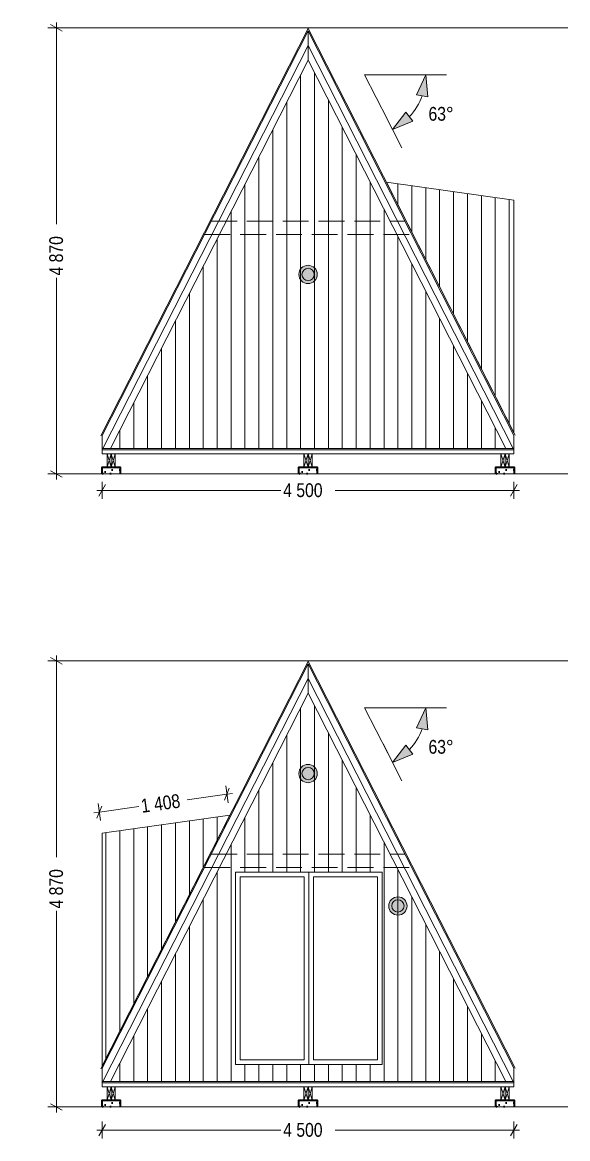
# Model space of a CAD drawing. Header units: millimetres. Extents: x -435615 to -398389, y 64121 to 101077.
# Drawn here: x -412074 to -406112, y 84222 to 96410 of the extents above; entities that cross this region are included whole.
import ezdxf

# ---------------------------------------------------------------- set-up
doc = ezdxf.new("R2010")
doc.units = ezdxf.units.MM
doc.header["$MEASUREMENT"] = 0
doc.linetypes.add('Hidden Line', pattern=[391.222223, 282.222223, -109])
for name, color, linetype, lineweight in [('2D Drafting - General_Pen_No__1', 7, 'Continuous', 13), ('2D Drafting - General_Pen_No__6', 5, 'Continuous', 35), ('A-raam_Pen_No__1', 7, 'Continuous', 13), ('Dimensioning - General_Pen_No__1', 7, 'Continuous', 13), ('vundament_Pen_No__1', 7, 'Continuous', 13), ('vundament_Pen_No__7', 7, 'Continuous', 35)]:
    doc.layers.add(name, color=color, linetype=linetype, lineweight=lineweight)
doc.layers.add('Dimensioning - General', color=7, linetype='Continuous')
doc.layers.add('Interior - Furniture', color=7, linetype='Continuous')
doc.layers.add('Interior - Furniture _Pen_No__4', color=7, linetype='Continuous', lineweight=20, true_color=0x029e21)
doc.layers.add('Interior - Furniture _Pen_No__66', color=7, linetype='Continuous', lineweight=20, true_color=0x5555ff)
doc.styles.add('GENERATED_STYLE_1', font='techl___.ttf')
doc.dimstyles.new('GENERATED_STYLE__1', dxfattribs={"dimtxt": 150, "dimasz": 95, "dimexe": 0.18, "dimexo": 0.0625, "dimgap": 0.09, "dimtad": 0, "dimtih": 1, "dimtoh": 1, "dimdec": 0, "dimzin": 0, "dimdsep": 46, "dimtxsty": 'GENERATED_STYLE_1', "dimblk": 'ARROWHEAD_2', "dimblk1": 'ARROWHEAD_2', "dimblk2": 'ARROWHEAD_2', "dimcen": 0.09, "dimse1": 1, "dimse2": 1, "dimclrd": 7, "dimclre": 7, "dimclrt": 7, "dimadec": 0, "dimazin": 0, "dimtfac": 1, "dimtdec": 4, "dimtmove": 0, "dimatfit": 3, "dimfxl": 1, "dimtolj": 1, "dimtzin": 0, "dimarcsym": 0})
doc.dimstyles.new('GENERATED_STYLE__2', dxfattribs={"dimtxt": 150, "dimasz": 95, "dimexe": 0.18, "dimexo": 0.0625, "dimgap": 0.09, "dimtad": 0, "dimdec": 0, "dimzin": 0, "dimdsep": 46, "dimtxsty": 'GENERATED_STYLE_1', "dimblk": 'ARROWHEAD_2', "dimblk1": 'ARROWHEAD_2', "dimblk2": 'ARROWHEAD_2', "dimcen": 0.09, "dimse1": 1, "dimse2": 1, "dimclrd": 7, "dimclre": 7, "dimclrt": 7, "dimadec": 0, "dimazin": 0, "dimtfac": 1, "dimtdec": 4, "dimtmove": 0, "dimatfit": 3, "dimfxl": 1, "dimtolj": 1, "dimtzin": 0, "dimarcsym": 0})
doc.dimstyles.new('GENERATED_STYLE__5', dxfattribs={"dimtxt": 150, "dimasz": 228, "dimexe": 0.18, "dimexo": 40, "dimgap": 0.09, "dimtad": 1, "dimtih": 1, "dimtoh": 1, "dimdec": 0, "dimzin": 0, "dimdsep": 46, "dimtxsty": 'GENERATED_STYLE_1', "dimblk": 'ARROWHEAD_5', "dimblk1": 'ARROWHEAD_5', "dimblk2": 'ARROWHEAD_5', "dimcen": 0.09, "dimclrd": 7, "dimclre": 7, "dimclrt": 7, "dimadec": 0, "dimazin": 0, "dimtfac": 1, "dimtdec": 4, "dimtmove": 0, "dimatfit": 3, "dimfxl": 1, "dimtolj": 1, "dimtzin": 0, "dimarcsym": 0})
pattern_1 = [(90, (0, 0), (-152, 0), [])]

# ---------------------------------------------------------------- blocks, each defined once
blk = doc.blocks.new('Push Button 21')
at = {"layer": 'Interior - Furniture _Pen_No__66', "linetype": 'Continuous', "lineweight": 0, "true_color": 0x15153f}
blk.add_hatch(color=168, dxfattribs=at).paths.add_polyline_path([(100, 0, 1), (-100, 0, 1)])
at = {"layer": 'Interior - Furniture _Pen_No__66', "color": 173, "linetype": 'Continuous', "lineweight": 20, "true_color": 0x5555ff}
for radius in [100, 67]:
    blk.add_circle((0, 0), radius, dxfattribs=at)
blk = doc.blocks.new('Push Button 21_2')
at = {"layer": 'Interior - Furniture _Pen_No__4', "linetype": 'Continuous', "lineweight": 0, "true_color": 0x002708}
blk.add_hatch(color=98, dxfattribs=at).paths.add_polyline_path([(100, 0, 1), (-100, 0, 1)])
at = {"layer": 'Interior - Furniture _Pen_No__4', "color": 104, "linetype": 'Continuous', "lineweight": 20, "true_color": 0x029e21}
for radius in [100, 67]:
    blk.add_circle((0, 0), radius, dxfattribs=at)
blk = doc.blocks.new('*D176')
at = {"layer": 'Dimensioning - General_Pen_No__1', "color": 7, "linetype": 'Continuous', "lineweight": 13, "transparency": 16777216}
for p, q in [((-411702, 96349), (-411702, 96410)), ((-411608, 96349), (-411795, 96349)), ((-411639, 96313), (-411764, 96385)), ((-411702, 94207), (-411702, 96349)), ((-411702, 91479), (-411702, 93621)), ((-411608, 91479), (-411795, 91479)), ((-411764, 91515), (-411639, 91443)), ((-411702, 91418), (-411702, 91479))]:
    blk.add_line(p, q, dxfattribs=at)
at = {"layer": 'Dimensioning - General_Pen_No__1', "color": 7, "lineweight": 13, "transparency": 16777216, "insert": (-411627, 93646), "char_height": 150, "attachment_point": 7, "rotation": 90, "style": 'GENERATED_STYLE_1'}
blk.add_mtext('\\A1;{\\pql;\\fTechnicLite|b0|i0|c2|p2;4\xa0870}', dxfattribs=at)
blk = doc.blocks.new('ARROWHEAD_2')
at = {"color": 0, "linetype": 'Continuous', "lineweight": 0}
for p, q in [((0, 0), (-1, 0)), ((-0.38, -0.66), (0.38, 0.66))]:
    blk.add_line(p, q, dxfattribs=at)
blk = doc.blocks.new('*D306')
at = {"layer": 'Dimensioning - General_Pen_No__1', "color": 7, "linetype": 'Continuous', "lineweight": 13, "transparency": 16777216}
for p, q in [((-411261, 91300), (-411200, 91300)), ((-411164, 91363), (-411236, 91238)), ((-411200, 91206), (-411200, 91394)), ((-411200, 91300), (-409247, 91300)), ((-408653, 91300), (-406700, 91300)), ((-406736, 91238), (-406664, 91363)), ((-406700, 91206), (-406700, 91394)), ((-406700, 91300), (-406639, 91300))]:
    blk.add_line(p, q, dxfattribs=at)
at = {"layer": 'Dimensioning - General_Pen_No__1', "color": 7, "lineweight": 13, "transparency": 16777216, "insert": (-409222, 91225), "char_height": 150, "attachment_point": 7, "style": 'GENERATED_STYLE_1'}
blk.add_mtext('\\A1;{\\pql;\\fTechnicLite|b0|i0|c2|p2;4\xa0500}', dxfattribs=at)
blk = doc.blocks.new('*D307')
at = {"layer": 'Dimensioning - General_Pen_No__1', "color": 7, "linetype": 'Continuous', "lineweight": 13, "transparency": 16777216}
for p, q in [((-411164, 84378), (-411236, 84253)), ((-411200, 84222), (-411200, 84409)), ((-406736, 84253), (-406664, 84378)), ((-406700, 84222), (-406700, 84409)), ((-411261, 84316), (-411200, 84316)), ((-411200, 84316), (-409247, 84316)), ((-408653, 84316), (-406700, 84316)), ((-406700, 84316), (-406639, 84316))]:
    blk.add_line(p, q, dxfattribs=at)
at = {"layer": 'Dimensioning - General_Pen_No__1', "color": 7, "lineweight": 13, "transparency": 16777216, "insert": (-409222, 84241), "char_height": 150, "attachment_point": 7, "style": 'GENERATED_STYLE_1'}
blk.add_mtext('\\A1;{\\pql;\\fTechnicLite|b0|i0|c2|p2;4\xa0500}', dxfattribs=at)
blk = doc.blocks.new('*D310')
at = {"layer": 'Dimensioning - General_Pen_No__1', "color": 7, "linetype": 'Continuous', "lineweight": 13, "transparency": 16777216}
for p, q in [((-409865, 87916), (-409811, 88050)), ((-409825, 87890), (-409851, 88075)), ((-411219, 87694), (-411245, 87880)), ((-410271, 87922), (-409838, 87983)), ((-409838, 87983), (-409777, 87991)), ((-411293, 87778), (-411232, 87787)), ((-411205, 87854), (-411259, 87720)), ((-411232, 87787), (-410800, 87847))]:
    blk.add_line(p, q, dxfattribs=at)
at = {"layer": 'Dimensioning - General_Pen_No__1', "color": 7, "lineweight": 13, "transparency": 16777216, "insert": (-410765, 87777), "char_height": 150, "attachment_point": 7, "rotation": 8, "style": 'GENERATED_STYLE_1'}
blk.add_mtext('\\A1;{\\pql;\\fTechnicLite|b0|i0|c2|p2;1\xa0408}', dxfattribs=at)
blk = doc.blocks.new('*D330')
at = {"layer": 'Dimensioning - General_Pen_No__1', "color": 7, "linetype": 'Continuous', "lineweight": 13, "transparency": 16777216}
for p, q in [((-411639, 89402), (-411764, 89474)), ((-411702, 89438), (-411702, 89499)), ((-411608, 89438), (-411795, 89438)), ((-411702, 87296), (-411702, 89438)), ((-411702, 84568), (-411702, 86710)), ((-411764, 84604), (-411639, 84532)), ((-411608, 84568), (-411795, 84568)), ((-411702, 84507), (-411702, 84568))]:
    blk.add_line(p, q, dxfattribs=at)
at = {"layer": 'Dimensioning - General_Pen_No__1', "color": 7, "lineweight": 13, "transparency": 16777216, "insert": (-411627, 86735), "char_height": 150, "attachment_point": 7, "rotation": 90, "style": 'GENERATED_STYLE_1'}
blk.add_mtext('\\A1;{\\pql;\\fTechnicLite|b0|i0|c2|p2;4\xa0870}', dxfattribs=at)
blk = doc.blocks.new('*D331')
at = {"layer": 'Dimensioning - General_Pen_No__1', "linetype": 'Continuous', "lineweight": 13, "transparency": 16777216}
for points in [[(-407663, 88926), (-407764, 88709), (-407642, 88687)], [(-408028, 88330), (-407806, 88420), (-407880, 88519)]]:
    blk.add_hatch(color=7, dxfattribs=at).paths.add_polyline_path(points)
at = {"layer": 'Dimensioning - General_Pen_No__1', "color": 7, "linetype": 'Continuous', "lineweight": 13, "transparency": 16777216}
for p, q in [((-407438, 88926), (-407888, 88926)), ((-407663, 88926), (-407764, 88709)), ((-407663, 88926), (-407642, 88687)), ((-407642, 88687), (-407764, 88709)), ((-407926, 88130), (-408130, 88531)), ((-408028, 88330), (-407880, 88519)), ((-407880, 88519), (-407806, 88420)), ((-408028, 88330), (-407806, 88420))]:
    blk.add_line(p, q, dxfattribs=at)
blk.add_arc((-408332, 88926), 669, 316.9571, 340.0429, dxfattribs=at)
at = {"layer": 'Dimensioning - General_Pen_No__1', "color": 7, "lineweight": 13, "transparency": 16777216, "insert": (-407634, 88423), "char_height": 150, "attachment_point": 7, "style": 'GENERATED_STYLE_1'}
blk.add_mtext('\\A1;{\\pql;\\fTechnicLite|b0|i0|c2|p2;63°}', dxfattribs=at)
blk = doc.blocks.new('ARROWHEAD_5')
at = {"linetype": 'Continuous', "lineweight": 0}
blk.add_hatch(color=0, dxfattribs=at).paths.add_polyline_path([(-1, 0.2679), (0, 0), (-1, -0.2679)])
at = {"color": 0, "linetype": 'Continuous', "lineweight": 0}
blk.add_line((0, 0), (-1, 0), dxfattribs=at)
blk = doc.blocks.new('*D333')
at = {"layer": 'Dimensioning - General_Pen_No__1', "linetype": 'Continuous', "lineweight": 13, "transparency": 16777216}
for points in [[(-407663, 95837), (-407764, 95620), (-407642, 95598)], [(-408028, 95241), (-407806, 95331), (-407880, 95430)]]:
    blk.add_hatch(color=7, dxfattribs=at).paths.add_polyline_path(points)
at = {"layer": 'Dimensioning - General_Pen_No__1', "color": 7, "linetype": 'Continuous', "lineweight": 13, "transparency": 16777216}
for p, q in [((-407438, 95837), (-407888, 95837)), ((-407663, 95837), (-407764, 95620)), ((-407663, 95837), (-407642, 95598)), ((-407642, 95598), (-407764, 95620)), ((-407926, 95041), (-408130, 95442)), ((-408028, 95241), (-407880, 95430)), ((-408028, 95241), (-407806, 95331)), ((-407880, 95430), (-407806, 95331))]:
    blk.add_line(p, q, dxfattribs=at)
blk.add_arc((-408332, 95837), 669, 316.9571, 340.0429, dxfattribs=at)
at = {"layer": 'Dimensioning - General_Pen_No__1', "color": 7, "lineweight": 13, "transparency": 16777216, "insert": (-407634, 95334), "char_height": 150, "attachment_point": 7, "style": 'GENERATED_STYLE_1'}
blk.add_mtext('\\A1;{\\pql;\\fTechnicLite|b0|i0|c2|p2;63°}', dxfattribs=at)

msp = doc.modelspace()

# ---------------------------------------------------------------- hatches: boundary and pattern name
at = {"layer": '2D Drafting - General_Pen_No__1', "linetype": 'Continuous', "lineweight": 13}
h = msp.add_hatch(dxfattribs=at)
h.set_pattern_fill('PLANK_FLOOR_VERT', style=0, pattern_type=2)
h.set_pattern_definition(pattern_1)
h.paths.add_polyline_path([(-408950.2, 95997.4), (-411111.4, 91755.9), (-406789.1, 91755.9)])
h = msp.add_hatch(dxfattribs=at)
h.set_pattern_fill('PLANK_FLOOR_VERT', style=0, pattern_type=2)
h.set_pattern_definition(pattern_1)
h.paths.add_polyline_path([(-406700.2, 94468.3), (-406700.2, 91927.6), (-408094.7, 94664.3)])
h = msp.add_hatch(dxfattribs=at)
h.set_pattern_fill('PLANK_FLOOR_VERT', style=0, pattern_type=2)
h.set_pattern_definition(pattern_1)
h.paths.add_polyline_path([(-411111.4, 84844.9), (-406789.1, 84844.9), (-408950.2, 89086.4)])
h.paths.add_polyline_path([(-409741.8, 87131.9), (-408141.8, 87131.9), (-408141.8, 85031.9), (-409741.8, 85031.9)], flags=0)
h = msp.add_hatch(dxfattribs=at)
h.set_pattern_fill('PLANK_FLOOR_VERT', style=0, pattern_type=2)
h.set_pattern_definition(pattern_1)
h.paths.add_polyline_path([(-411200.2, 87557.3), (-411200.2, 85016.6), (-409805.7, 87753.3)])
at = {"layer": 'vundament_Pen_No__7', "linetype": 'Continuous', "lineweight": 35}
h = msp.add_hatch(dxfattribs=at)
h.set_pattern_fill('AR_CONC', style=0, pattern_type=2)
h.set_pattern_definition([(50, (-2258019.74, -588911.09), (-182.184669, 15.939086), [19.05, -209.55]), (355, (-2258019.74, -588911.09), (-35.242826, 191.056643), [15.24, -167.64]), (100.451, (-2258004.56, -588912.42), (146.942502, 175.116688), [16.19, -178.09]), (46.1842, (-2258019.74, -588860.29), (-271.07904, 42.042328), [28.575, -314.325]), (96.6356, (-2257997.15, -588863.8), (237.404234, 247.425556), [24.285, -267.135]), (351.184, (-2258019.74, -588860.3), (237.404606, 247.425118), [22.86, -251.46]), (21, (-2257994.34, -588872.99), (-151.61488, 102.265519), [19.05, -209.55]), (326, (-2257994.34, -588872.99), (61.802028, 184.187966), [15.24, -167.64]), (71.4514, (-2257981.7, -588881.51), (213.41649, 81.922858), [16.19, -178.09]), (37.5, (-2258019.74, -588911.09), (3.0886033, 84.5550389), [0, -165.608, 0, -170.18, 0, -168.275]), (7.5, (-2258019.74, -588911.09), (66.8196625, 100.180575), [0, -97.028, 0, -161.798, 0, -64.135]), (327.5, (-2258076.38, -588911.09), (-135.5905952, 5.728744), [0, -63.5, 0, -198.12, 0, -262.89]), (317.5, (-2258101.78, -588911.09), (148.1291814, 25.426491), [0, -82.55, 0, -131.572, 0, -186.69])])
h.paths.add_polyline_path([(-411002.7, 91553.9), (-411202.7, 91553.9), (-411202.7, 91479), (-411002.7, 91479)])
h = msp.add_hatch(dxfattribs=at)
h.set_pattern_fill('AR_CONC', style=0, pattern_type=2)
h.set_pattern_definition([(50, (-2255867.24, -588911.09), (-182.184669, 15.939086), [19.05, -209.55]), (355, (-2255867.24, -588911.09), (-35.242826, 191.056643), [15.24, -167.64]), (100.451, (-2255852.06, -588912.42), (146.942502, 175.116688), [16.19, -178.09]), (46.1842, (-2255867.24, -588860.29), (-271.07904, 42.042328), [28.575, -314.325]), (96.6356, (-2255844.65, -588863.8), (237.404234, 247.425556), [24.285, -267.135]), (351.184, (-2255867.24, -588860.3), (237.404606, 247.425118), [22.86, -251.46]), (21, (-2255841.84, -588872.99), (-151.61488, 102.265519), [19.05, -209.55]), (326, (-2255841.84, -588872.99), (61.802028, 184.187966), [15.24, -167.64]), (71.4514, (-2255829.2, -588881.51), (213.41649, 81.922858), [16.19, -178.09]), (37.5, (-2255867.24, -588911.09), (3.0886033, 84.5550389), [0, -165.608, 0, -170.18, 0, -168.275]), (7.5, (-2255867.24, -588911.09), (66.8196625, 100.180575), [0, -97.028, 0, -161.798, 0, -64.135]), (327.5, (-2255923.88, -588911.09), (-135.5905952, 5.728744), [0, -63.5, 0, -198.12, 0, -262.89]), (317.5, (-2255949.28, -588911.09), (148.1291814, 25.426491), [0, -82.55, 0, -131.572, 0, -186.69])])
h.paths.add_polyline_path([(-408850.2, 91553.9), (-409050.2, 91553.9), (-409050.2, 91479), (-408850.2, 91479)])
h = msp.add_hatch(dxfattribs=at)
h.set_pattern_fill('AR_CONC', style=0, pattern_type=2)
h.set_pattern_definition([(50, (-2253714.74, -588911.09), (-182.184669, 15.939086), [19.05, -209.55]), (355, (-2253714.74, -588911.09), (-35.242826, 191.056643), [15.24, -167.64]), (100.451, (-2253699.56, -588912.42), (146.942502, 175.116688), [16.19, -178.09]), (46.1842, (-2253714.74, -588860.29), (-271.07904, 42.042328), [28.575, -314.325]), (96.6356, (-2253692.15, -588863.8), (237.404234, 247.425556), [24.285, -267.135]), (351.184, (-2253714.74, -588860.3), (237.404606, 247.425118), [22.86, -251.46]), (21, (-2253689.34, -588872.99), (-151.61488, 102.265519), [19.05, -209.55]), (326, (-2253689.34, -588872.99), (61.802028, 184.187966), [15.24, -167.64]), (71.4514, (-2253676.7, -588881.51), (213.41649, 81.922858), [16.19, -178.09]), (37.5, (-2253714.74, -588911.09), (3.0886033, 84.5550389), [0, -165.608, 0, -170.18, 0, -168.275]), (7.5, (-2253714.74, -588911.09), (66.8196625, 100.180575), [0, -97.028, 0, -161.798, 0, -64.135]), (327.5, (-2253771.38, -588911.09), (-135.5905952, 5.728744), [0, -63.5, 0, -198.12, 0, -262.89]), (317.5, (-2253796.78, -588911.09), (148.1291814, 25.426491), [0, -82.55, 0, -131.572, 0, -186.69])])
h.paths.add_polyline_path([(-406697.7, 91553.9), (-406897.7, 91553.9), (-406897.7, 91479), (-406697.7, 91479)])
h = msp.add_hatch(dxfattribs=at)
h.set_pattern_fill('AR_CONC', style=0, pattern_type=2)
h.set_pattern_definition([(50, (-2258019.74, -595822.08), (-182.184669, 15.939086), [19.05, -209.55]), (355, (-2258019.74, -595822.08), (-35.242826, 191.056643), [15.24, -167.64]), (100.451, (-2258004.56, -595823.4), (146.942502, 175.116688), [16.19, -178.09]), (46.1842, (-2258019.74, -595771.28), (-271.07904, 42.042328), [28.575, -314.325]), (96.6356, (-2257997.15, -595774.78), (237.404234, 247.425556), [24.285, -267.135]), (351.184, (-2258019.74, -595771.28), (237.404606, 247.425118), [22.86, -251.46]), (21, (-2257994.34, -595783.98), (-151.61488, 102.265519), [19.05, -209.55]), (326, (-2257994.34, -595783.98), (61.802028, 184.187966), [15.24, -167.64]), (71.4514, (-2257981.7, -595792.5), (213.41649, 81.922858), [16.19, -178.09]), (37.5, (-2258019.74, -595822.08), (3.0886033, 84.5550389), [0, -165.608, 0, -170.18, 0, -168.275]), (7.5, (-2258019.74, -595822.08), (66.8196625, 100.180575), [0, -97.028, 0, -161.798, 0, -64.135]), (327.5, (-2258076.38, -595822.08), (-135.5905952, 5.728744), [0, -63.5, 0, -198.12, 0, -262.89]), (317.5, (-2258101.78, -595822.08), (148.1291814, 25.426491), [0, -82.55, 0, -131.572, 0, -186.69])])
h.paths.add_polyline_path([(-411002.7, 84642.9), (-411202.7, 84642.9), (-411202.7, 84568), (-411002.7, 84568)])
h = msp.add_hatch(dxfattribs=at)
h.set_pattern_fill('AR_CONC', style=0, pattern_type=2)
h.set_pattern_definition([(50, (-2255867.24, -595822.08), (-182.184669, 15.939086), [19.05, -209.55]), (355, (-2255867.24, -595822.08), (-35.242826, 191.056643), [15.24, -167.64]), (100.451, (-2255852.06, -595823.4), (146.942502, 175.116688), [16.19, -178.09]), (46.1842, (-2255867.24, -595771.28), (-271.07904, 42.042328), [28.575, -314.325]), (96.6356, (-2255844.65, -595774.78), (237.404234, 247.425556), [24.285, -267.135]), (351.184, (-2255867.24, -595771.28), (237.404606, 247.425118), [22.86, -251.46]), (21, (-2255841.84, -595783.98), (-151.61488, 102.265519), [19.05, -209.55]), (326, (-2255841.84, -595783.98), (61.802028, 184.187966), [15.24, -167.64]), (71.4514, (-2255829.2, -595792.5), (213.41649, 81.922858), [16.19, -178.09]), (37.5, (-2255867.24, -595822.08), (3.0886033, 84.5550389), [0, -165.608, 0, -170.18, 0, -168.275]), (7.5, (-2255867.24, -595822.08), (66.8196625, 100.180575), [0, -97.028, 0, -161.798, 0, -64.135]), (327.5, (-2255923.88, -595822.08), (-135.5905952, 5.728744), [0, -63.5, 0, -198.12, 0, -262.89]), (317.5, (-2255949.28, -595822.08), (148.1291814, 25.426491), [0, -82.55, 0, -131.572, 0, -186.69])])
h.paths.add_polyline_path([(-408850.2, 84642.9), (-409050.2, 84642.9), (-409050.2, 84568), (-408850.2, 84568)])
h = msp.add_hatch(dxfattribs=at)
h.set_pattern_fill('AR_CONC', style=0, pattern_type=2)
h.set_pattern_definition([(50, (-2253714.74, -595822.08), (-182.184669, 15.939086), [19.05, -209.55]), (355, (-2253714.74, -595822.08), (-35.242826, 191.056643), [15.24, -167.64]), (100.451, (-2253699.56, -595823.4), (146.942502, 175.116688), [16.19, -178.09]), (46.1842, (-2253714.74, -595771.28), (-271.07904, 42.042328), [28.575, -314.325]), (96.6356, (-2253692.15, -595774.78), (237.404234, 247.425556), [24.285, -267.135]), (351.184, (-2253714.74, -595771.28), (237.404606, 247.425118), [22.86, -251.46]), (21, (-2253689.34, -595783.98), (-151.61488, 102.265519), [19.05, -209.55]), (326, (-2253689.34, -595783.98), (61.802028, 184.187966), [15.24, -167.64]), (71.4514, (-2253676.7, -595792.5), (213.41649, 81.922858), [16.19, -178.09]), (37.5, (-2253714.74, -595822.08), (3.0886033, 84.5550389), [0, -165.608, 0, -170.18, 0, -168.275]), (7.5, (-2253714.74, -595822.08), (66.8196625, 100.180575), [0, -97.028, 0, -161.798, 0, -64.135]), (327.5, (-2253771.38, -595822.08), (-135.5905952, 5.728744), [0, -63.5, 0, -198.12, 0, -262.89]), (317.5, (-2253796.78, -595822.08), (148.1291814, 25.426491), [0, -82.55, 0, -131.572, 0, -186.69])])
h.paths.add_polyline_path([(-406697.7, 84642.9), (-406897.7, 84642.9), (-406897.7, 84568), (-406697.7, 84568)])

# ---------------------------------------------------------------- linework, layer by layer
at = {"layer": '2D Drafting - General_Pen_No__1', "color": 7, "linetype": 'Continuous', "lineweight": 13}
for p, q in [((-406112.4, 96349), (-411606.6, 96349)), ((-411216, 91896.4), (-408950.2, 96343.2)), ((-411200.2, 91900.9), (-408950.2, 96316.8)), ((-406686.8, 91901), (-408950.2, 96343.2)), ((-406700.2, 91900.9), (-408950.2, 96316.8)), ((-408950.2, 96316.8), (-408950.2, 95997.4)), ((-411192.7, 91755.9), (-408950.2, 96157.1)), ((-406707.7, 91755.9), (-408950.2, 96157.1)), ((-411111.4, 91755.9), (-408950.2, 95997.4)), ((-406789.1, 91755.9), (-408950.2, 95997.4)), ((-408331.8, 95837.1), (-407776.3, 95837.1)), ((-408331.8, 95837.1), (-408079.6, 95342.1)), ((-411200.2, 91755.9), (-411200.2, 91900.9)), ((-406700.2, 91755.9), (-406700.2, 91900.9)), ((-411147.7, 91553.9), (-411102.7, 91698.9)), ((-411147.7, 91698.9), (-411102.7, 91553.9)), ((-411057.7, 91553.9), (-411102.7, 91698.9)), ((-411057.7, 91698.9), (-411102.7, 91553.9)), ((-408995.2, 91553.9), (-408950.2, 91698.9)), ((-408995.2, 91698.9), (-408950.2, 91553.9)), ((-408905.2, 91553.9), (-408950.2, 91698.9)), ((-408905.2, 91698.9), (-408950.2, 91553.9)), ((-406842.7, 91553.9), (-406797.7, 91698.9)), ((-406842.7, 91698.9), (-406797.7, 91553.9)), ((-406752.7, 91553.9), (-406797.7, 91698.9)), ((-406752.7, 91698.9), (-406797.7, 91553.9)), ((-406112.4, 91479), (-411606.6, 91479)), ((-406112.4, 89438), (-411606.6, 89438)), ((-411216, 84985.4), (-408950.2, 89432.2)), ((-411200.2, 84989.9), (-408950.2, 89405.8)), ((-406686.8, 84990), (-408950.2, 89432.2)), ((-406700.2, 84989.9), (-408950.2, 89405.8)), ((-408950.2, 89405.8), (-408950.2, 89086.4)), ((-411192.7, 84844.9), (-408950.2, 89246.1)), ((-406707.7, 84844.9), (-408950.2, 89246.1)), ((-411111.4, 84844.9), (-408950.2, 89086.4)), ((-406789.1, 84844.9), (-408950.2, 89086.4)), ((-408331.8, 88926.1), (-407776.3, 88926.1)), ((-408331.8, 88926.1), (-408079.6, 88431.1)), ((-411200.2, 84844.9), (-411200.2, 84989.9)), ((-406700.2, 84844.9), (-406700.2, 84989.9)), ((-411147.7, 84642.9), (-411102.7, 84787.9)), ((-411147.7, 84787.9), (-411102.7, 84642.9)), ((-411057.7, 84642.9), (-411102.7, 84787.9)), ((-411057.7, 84787.9), (-411102.7, 84642.9)), ((-408995.2, 84642.9), (-408950.2, 84787.9)), ((-408995.2, 84787.9), (-408950.2, 84642.9)), ((-408905.2, 84642.9), (-408950.2, 84787.9)), ((-408905.2, 84787.9), (-408950.2, 84642.9)), ((-406842.7, 84642.9), (-406797.7, 84787.9)), ((-406842.7, 84787.9), (-406797.7, 84642.9)), ((-406752.7, 84642.9), (-406797.7, 84787.9)), ((-406752.7, 84787.9), (-406797.7, 84642.9)), ((-406112.4, 84568), (-411606.6, 84568))]:
    msp.add_line(p, q, dxfattribs=at)
at = {"layer": '2D Drafting - General_Pen_No__1', "color": 7, "linetype": 'Continuous', "lineweight": 13, "flags": 128}
for points in [[(-408950.2, 95997.4), (-411111.4, 91755.9), (-406789.1, 91755.9)], [(-406700.2, 94468.3), (-406700.2, 91927.6), (-408094.7, 94664.3)], [(-411200.2, 91743.9), (-406700.2, 91743.9), (-406700.2, 91755.9), (-411200.2, 91755.9)], [(-411200.2, 91743.9), (-406700.2, 91743.9), (-406700.2, 91698.9), (-411200.2, 91698.9)], [(-411147.7, 91698.9), (-411102.7, 91698.9), (-411102.7, 91553.9), (-411147.7, 91553.9)], [(-411102.7, 91698.9), (-411057.7, 91698.9), (-411057.7, 91553.9), (-411102.7, 91553.9)], [(-408995.2, 91698.9), (-408950.2, 91698.9), (-408950.2, 91553.9), (-408995.2, 91553.9)], [(-408950.2, 91698.9), (-408905.2, 91698.9), (-408905.2, 91553.9), (-408950.2, 91553.9)], [(-406842.7, 91698.9), (-406797.7, 91698.9), (-406797.7, 91553.9), (-406842.7, 91553.9)], [(-406797.7, 91698.9), (-406752.7, 91698.9), (-406752.7, 91553.9), (-406797.7, 91553.9)], [(-411111.4, 84844.9), (-406789.1, 84844.9), (-408950.2, 89086.4)], [(-411200.2, 87557.3), (-411200.2, 85016.6), (-409805.7, 87753.3)], [(-409741.8, 87131.9), (-408141.8, 87131.9), (-408141.8, 85031.9), (-409741.8, 85031.9)], [(-409741.8, 87131.9), (-408941.8, 87131.9), (-408941.8, 85031.9), (-409741.8, 85031.9)], [(-409741.8, 87131.9), (-408141.8, 87131.9), (-408141.8, 85031.9), (-409741.8, 85031.9)], [(-408991.8, 87081.9), (-409691.8, 87081.9), (-409691.8, 85081.9), (-408991.8, 85081.9)], [(-408141.8, 87131.9), (-408941.8, 87131.9), (-408941.8, 85031.9), (-408141.8, 85031.9)], [(-408891.8, 87081.9), (-408191.8, 87081.9), (-408191.8, 85081.9), (-408891.8, 85081.9)], [(-411200.2, 84832.9), (-406700.2, 84832.9), (-406700.2, 84844.9), (-411200.2, 84844.9)], [(-411200.2, 84832.9), (-406700.2, 84832.9), (-406700.2, 84787.9), (-411200.2, 84787.9)], [(-411147.7, 84787.9), (-411102.7, 84787.9), (-411102.7, 84642.9), (-411147.7, 84642.9)], [(-411102.7, 84787.9), (-411057.7, 84787.9), (-411057.7, 84642.9), (-411102.7, 84642.9)], [(-408995.2, 84787.9), (-408950.2, 84787.9), (-408950.2, 84642.9), (-408995.2, 84642.9)], [(-408950.2, 84787.9), (-408905.2, 84787.9), (-408905.2, 84642.9), (-408950.2, 84642.9)], [(-406842.7, 84787.9), (-406797.7, 84787.9), (-406797.7, 84642.9), (-406842.7, 84642.9)], [(-406797.7, 84787.9), (-406752.7, 84787.9), (-406752.7, 84642.9), (-406797.7, 84642.9)]]:
    msp.add_lwpolyline(points, close=True, dxfattribs=at)
at = {"layer": '2D Drafting - General_Pen_No__6', "color": 5, "linetype": 'Continuous', "lineweight": 35, "flags": 128}
for points in [[(-411202.7, 91479), (-411202.7, 91553.9), (-411002.7, 91553.9), (-411002.7, 91479)], [(-409050.2, 91479), (-409050.2, 91553.9), (-408850.2, 91553.9), (-408850.2, 91479)], [(-406897.7, 91479), (-406897.7, 91553.9), (-406697.7, 91553.9), (-406697.7, 91479)], [(-411202.7, 84568), (-411202.7, 84642.9), (-411002.7, 84642.9), (-411002.7, 84568)], [(-409050.2, 84568), (-409050.2, 84642.9), (-408850.2, 84642.9), (-408850.2, 84568)], [(-406897.7, 84568), (-406897.7, 84642.9), (-406697.7, 84642.9), (-406697.7, 84568)]]:
    msp.add_lwpolyline(points, dxfattribs=at)
at = {"layer": 'A-raam_Pen_No__1', "color": 7, "linetype": 'Hidden Line', "lineweight": 13}
for p, q in [((-410009.4, 94237.9), (-407891, 94237.9)), ((-410083.3, 94092.9), (-407817.1, 94092.9)), ((-410009.4, 87326.9), (-407891, 87326.9)), ((-410083.3, 87181.9), (-407817.1, 87181.9))]:
    msp.add_line(p, q, dxfattribs=at)
at = {"layer": 'vundament_Pen_No__1', "color": 7, "linetype": 'Continuous', "lineweight": 13, "flags": 128}
for points in [[(-411002.7, 91553.9), (-411202.7, 91553.9), (-411202.7, 91479), (-411002.7, 91479)], [(-408850.2, 91553.9), (-409050.2, 91553.9), (-409050.2, 91479), (-408850.2, 91479)], [(-406697.7, 91553.9), (-406897.7, 91553.9), (-406897.7, 91479), (-406697.7, 91479)], [(-411002.7, 84642.9), (-411202.7, 84642.9), (-411202.7, 84568), (-411002.7, 84568)], [(-408850.2, 84642.9), (-409050.2, 84642.9), (-409050.2, 84568), (-408850.2, 84568)], [(-406697.7, 84642.9), (-406897.7, 84642.9), (-406897.7, 84568), (-406697.7, 84568)]]:
    msp.add_lwpolyline(points, close=True, dxfattribs=at)

# ---------------------------------------------------------------- block references
at = {"layer": 'Interior - Furniture', "color": 104, "linetype": 'Continuous', "lineweight": 20, "true_color": 0x029e21, "zscale": 1000, "rotation": 90}
for name, p in [('Push Button 21_2', (-408950.2, 93657.5)), ('Push Button 21', (-408950.2, 88208.3)), ('Push Button 21', (-407968.4, 86762.5))]:
    msp.add_blockref(name, p, dxfattribs=at)

# ---------------------------------------------------------------- dimensions: what is measured, and where the dimension line sits
at = {"layer": 'Dimensioning - General', "color": 7, "linetype": 'Continuous', "lineweight": 13}
for base, p1, p2, angle, picture, middle, turn in [((-411701.7, 96349), (-411606.6, 91479), (-411606.6, 96349), 90, '*D176', (-411701.7, 93903.3), 90), ((-411701.7, 89438), (-411606.6, 84568), (-411606.6, 89438), 90, '*D330', (-411701.7, 86992.3), 90), ((-409837.9, 87982.7), (-411200.2, 87557.3), (-409805.7, 87753.3), 8, '*D310', (-410519.9, 87886.8), 8)]:
    dim = msp.add_linear_dim(base=base, p1=p1, p2=p2, angle=angle, dimstyle='GENERATED_STYLE__2', dxfattribs=at)
    dim.commit()
    dim.dimension.update_dxf_attribs({"geometry": picture, "text_midpoint": middle, "dimtype": 160, "text_rotation": turn})
for base, center, p1, p2, picture, middle in [((-407761.6, 95487.7), (-408331.8, 95837.1), (-407776.3, 95837.1), (-408079.6, 95342.1), '*D333', (-407479.1, 95409.3)), ((-407761.6, 88576.7), (-408331.8, 88926.1), (-407776.3, 88926.1), (-408079.6, 88431.1), '*D331', (-407479.1, 88498.3))]:
    dim = msp.add_angular_dim_3p(base=base, center=center, p1=p1, p2=p2, dimstyle='GENERATED_STYLE__5', dxfattribs=at)
    dim.commit()
    dim.dimension.update_dxf_attribs({"geometry": picture, "text_midpoint": middle, "dimtype": 165})
for base, p1, p2, picture, middle in [((-406700.2, 91300.2), (-411200.2, 91698.9), (-406700.2, 91698.9), '*D306', (-408964.6, 91300.2)), ((-406700.2, 84315.7), (-411200.2, 84787.9), (-406700.2, 84787.9), '*D307', (-408964.6, 84315.7))]:
    dim = msp.add_linear_dim(base=base, p1=p1, p2=p2, dimstyle='GENERATED_STYLE__1', dxfattribs=at)
    dim.commit()
    dim.dimension.update_dxf_attribs({"geometry": picture, "text_midpoint": middle, "dimtype": 160})

doc.saveas('drawing.dxf')
